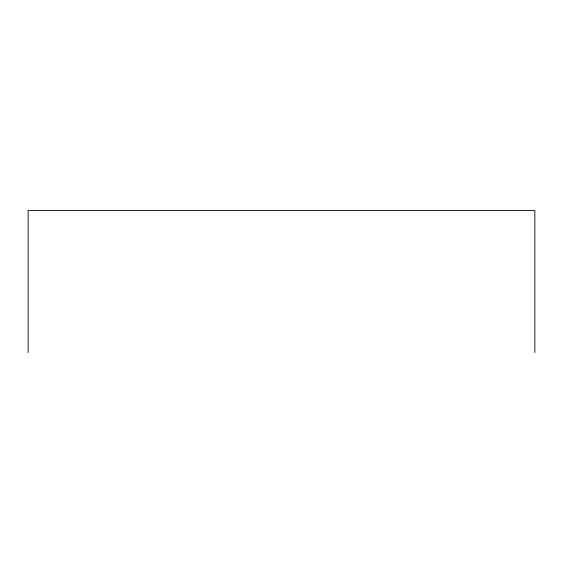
<?xml version="1.0" encoding="UTF-8"?>
<svg xmlns="http://www.w3.org/2000/svg" width="563" height="563" viewBox="0 0 563 563"><rect width="100%" height="100%" fill="white"/><g stroke="black" fill="none" stroke-linecap="round" stroke-linejoin="round"><path stroke-width="0.84" d="M534.85 352.529L534.85 210.471L28.15 210.471L28.15 352.529"/></g></svg>
